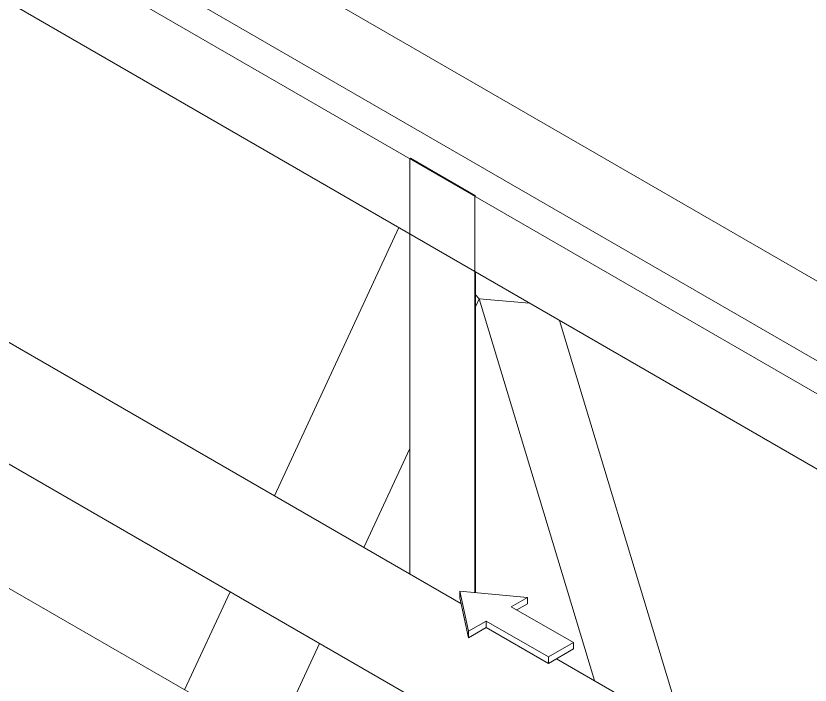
# Model space of a CAD drawing. Header units: millimetres. Extents: x -312439 to 477422, y -331570 to 212570.
# Drawn here: x 397367 to 397896, y 92710 to 93155 of the extents above; entities that cross this region are included whole.
import ezdxf

# ---------------------------------------------------------------- set-up
doc = ezdxf.new("R2010")
doc.units = ezdxf.units.MM

msp = doc.modelspace()

# ---------------------------------------------------------------- linework, layer by layer
at = {"color": 0, "linetype": 'Continuous', "lineweight": 0, "extrusion": (8.40036e-17, 0.816497, 0.57735)}
for p, q in [((398234.965, 92785.714), (396199.388, 93960.955)), ((398188.627, 92759.46), (396153.483, 93934.451)), ((396133.995, 93923.7), (400139.045, 91611.383)), ((398170.005, 92698.203), (396134.428, 93873.444)), ((397663.502, 92764.53), (396123.997, 93653.364)), ((395891.099, 93624.307), (397492.421, 92699.783)), ((397842.781, 92580.19), (396088.995, 93592.739)), ((397629.894, 93060.542), (397629.461, 93060.292)), ((397629.461, 93060.292), (397629.461, 92784.183)), ((397673.201, 93035.539), (397629.894, 93060.542)), ((397672.768, 93035.289), (397673.201, 93035.539)), ((397672.768, 93035.289), (397672.768, 92771.725)), ((397539.49, 92836.128), (397622.213, 93014.471)), ((397673.201, 92985.033), (397673.201, 92771.686)), ((397675.62, 92967.07), (397673.201, 92969.665)), ((397675.62, 92967.07), (397673.201, 92961.854)), ((397709.052, 92964.334), (397675.62, 92967.07)), ((397709.052, 92964.334), (397675.62, 92967.07)), ((397675.62, 92967.07), (397752.282, 92713.272)), ((397729.028, 92952.801), (397811.751, 92678.938)), ((397629.461, 92867.554), (397598.959, 92801.794)), ((397479.664, 92707.148), (397509.917, 92772.37)), ((397662.642, 92772.638), (397668.609, 92746.04)), ((397707.651, 92768.581), (397662.642, 92772.638)), ((397662.642, 92772.638), (397662.642, 92768.366)), ((397662.642, 92768.366), (397668.609, 92741.768)), ((397696.965, 92762.411), (397707.651, 92768.581)), ((397707.651, 92768.581), (397707.651, 92764.309)), ((397738.244, 92738.578), (397696.965, 92762.411)), ((397700.664, 92760.275), (397707.651, 92764.309)), ((397668.609, 92746.04), (397680.354, 92752.821)), ((397680.354, 92752.821), (397721.634, 92728.989)), ((397680.354, 92752.821), (397680.354, 92748.549)), ((397668.609, 92741.768), (397680.354, 92748.549)), ((397668.609, 92746.04), (397668.609, 92741.768)), ((397680.354, 92748.549), (397721.634, 92724.716)), ((397569.385, 92738.035), (397545.426, 92686.381)), ((397721.634, 92728.989), (397738.244, 92738.578)), ((397721.634, 92724.716), (397738.244, 92734.306)), ((397738.244, 92738.578), (397738.244, 92734.306)), ((397721.634, 92728.989), (397721.634, 92724.716)), ((397877.782, 92640.815), (397727.047, 92727.842))]:
    msp.add_line(p, q, dxfattribs=at)

doc.saveas('drawing.dxf')
